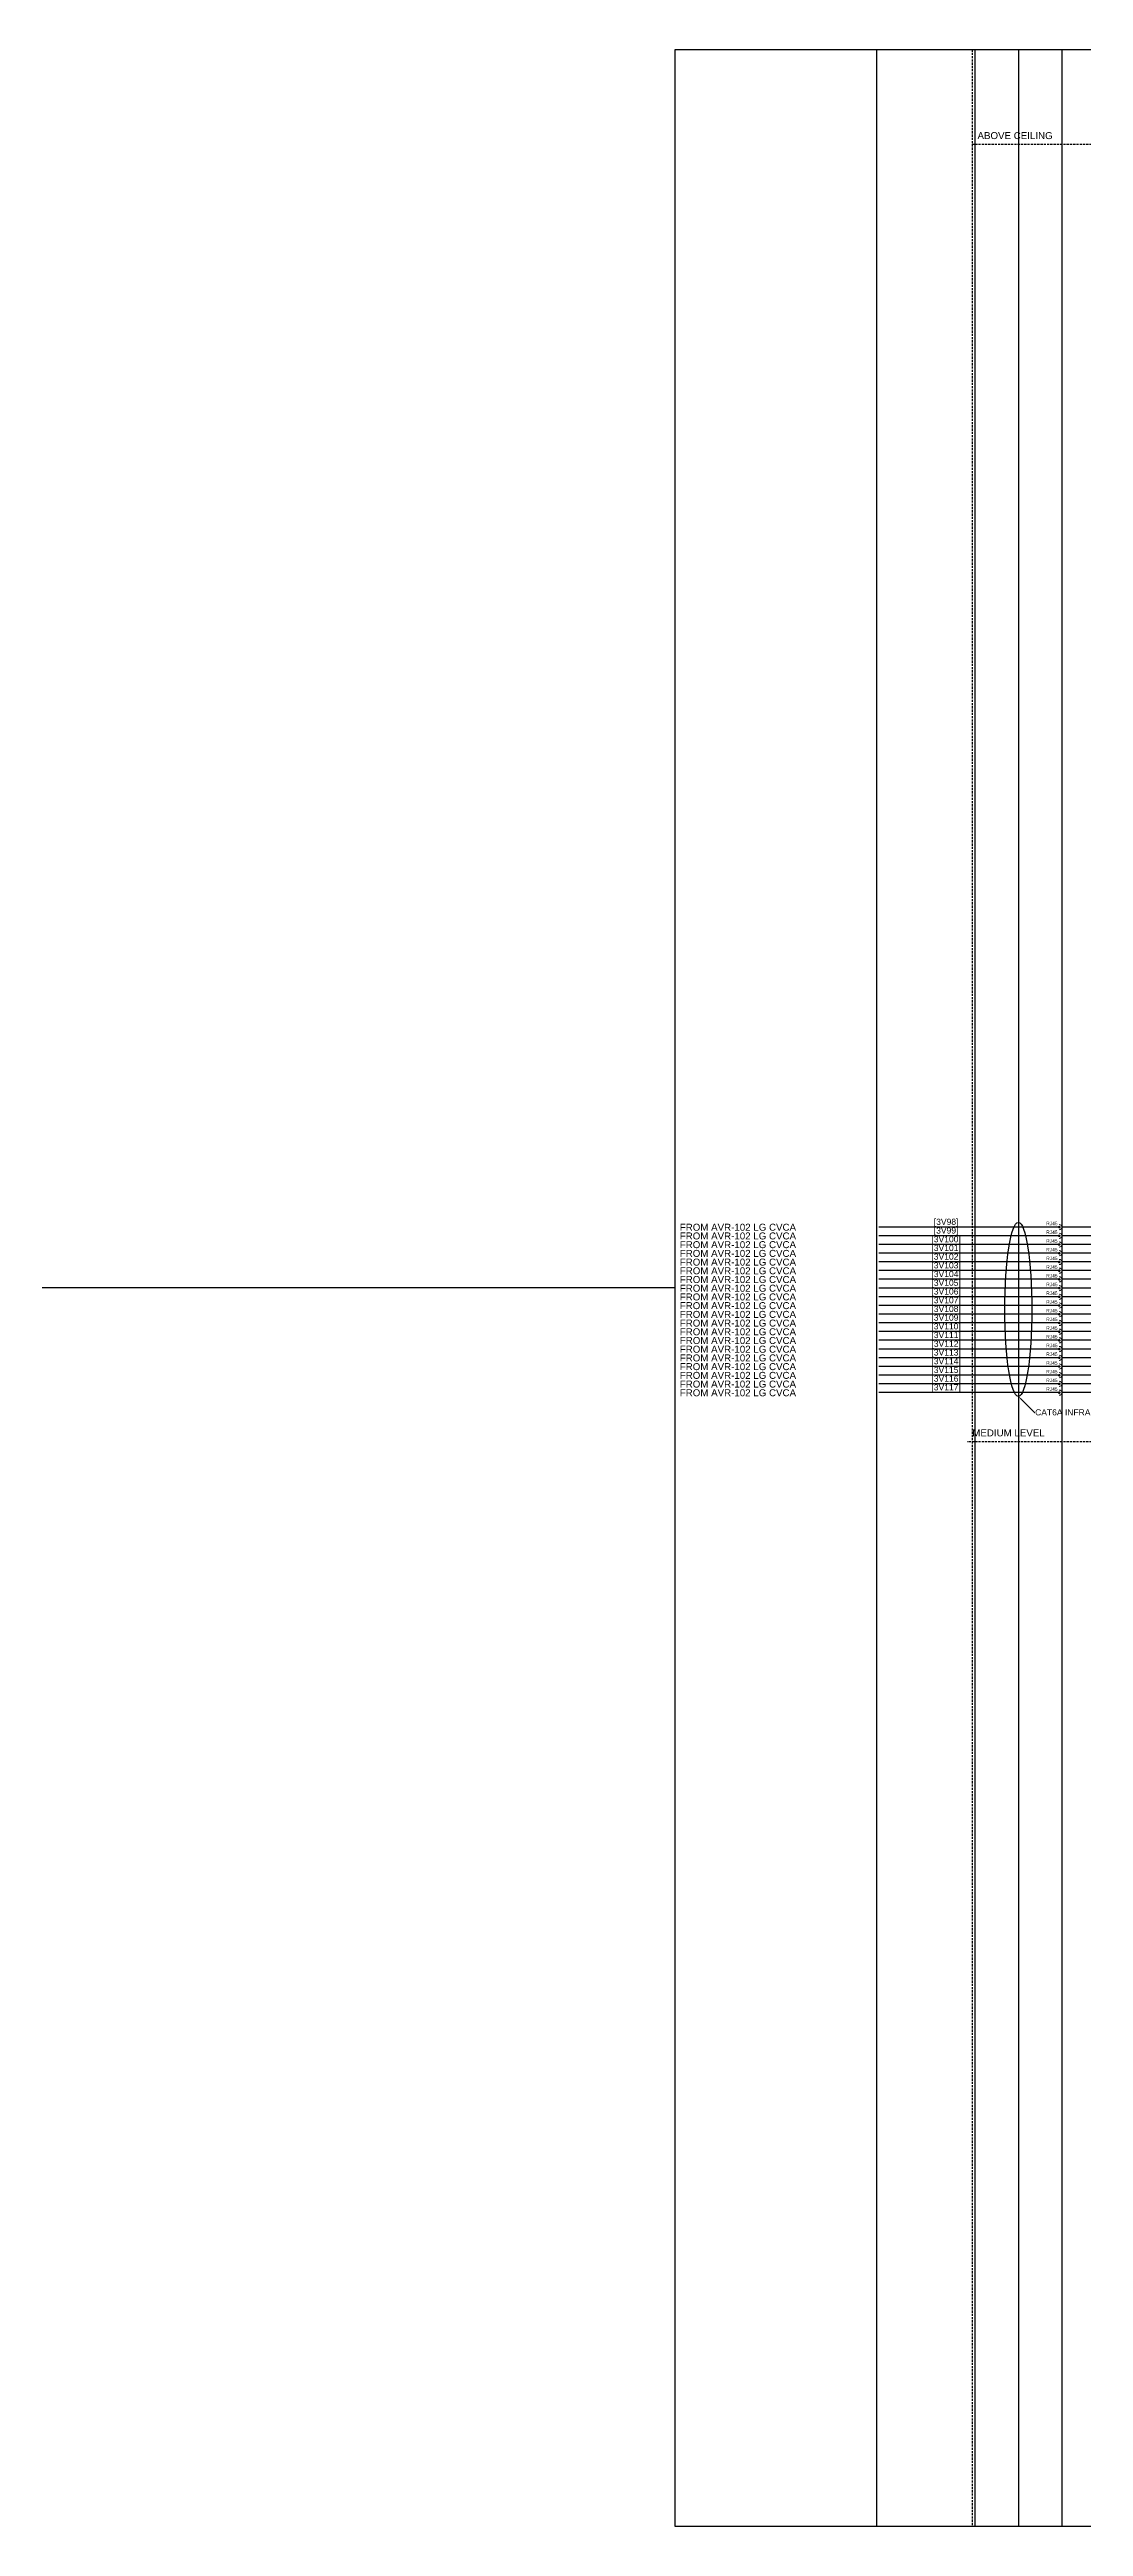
# Model space of a CAD drawing. Header units: millimetres. Extents: x -71336 to -35435, y -26189 to 22712.
# Drawn here: x -49104 to -48511, y -10971 to -9550 of the extents above; entities that cross this region are included whole.
import ezdxf
from ezdxf import colors
from ezdxf.entities.mleader import LeaderData, LeaderLine
from ezdxf.math import Vec2, Vec3

# ---------------------------------------------------------------- set-up
doc = ezdxf.new("R2010")
doc.units = ezdxf.units.MM
doc.linetypes.add('DASHED2', pattern=[0.375, 0.25, -0.125])
for name, color, linetype in [('SC - Cat - Green - Data', 84, 'Continuous'), ('SC - Cat - Red - AV', 1, 'Continuous'), ('SC - Text', 7, 'Continuous')]:
    doc.layers.add(name, color=color, linetype=linetype)
doc.layers.add('SC - Equipment', color=7, linetype='Continuous', lineweight=13)
doc.layers.add('SC - Xlines', color=252, linetype='Continuous', plot=False)
doc.styles.add('ARIAL', font='arial.ttf')
doc.styles.get("Standard").update_dxf_attribs({"font": 'arial.ttf', "height": 35})

msp = doc.modelspace()

# ---------------------------------------------------------------- linework, layer by layer
at = {"color": 30, "linetype": 'DASHED2', "ltscale": 5}
msp.add_line((-48574.612, -9549.767), (-48574.613, -10971.189), dxfattribs=at)
at = {"color": 31, "linetype": 'DASHED2', "ltscale": 5}
for p, q in [((-46451.06, -9604.215), (-48574.612, -9604.214)), ((-46451.06, -10348.666), (-48577.606, -10348.666))]:
    msp.add_line(p, q, dxfattribs=at)
at = {"ltscale": 5}
msp.add_lwpolyline([(-48745.154, -10260.478), (-57357.202, -10260.478)], dxfattribs=at)
at = {"layer": 'SC - Cat - Green - Data', "ltscale": 5}
for points in [[(-48524.648, -10225.485), (-48628.148, -10225.485)], [(-48524.648, -10230.485), (-48628.148, -10230.485)], [(-48524.648, -10235.485), (-48628.148, -10235.485)], [(-48524.648, -10240.485), (-48628.148, -10240.485)], [(-48524.648, -10245.485), (-48628.148, -10245.485)], [(-48524.648, -10250.485), (-48628.148, -10250.485)], [(-48524.648, -10255.485), (-48628.148, -10255.485)], [(-48524.648, -10260.485), (-48628.148, -10260.485)], [(-48524.648, -10265.485), (-48628.148, -10265.485)], [(-48524.648, -10270.485), (-48628.148, -10270.485)], [(-48524.648, -10275.485), (-48628.148, -10275.485)], [(-48524.648, -10280.485), (-48628.148, -10280.485)], [(-48524.648, -10285.485), (-48628.148, -10285.485)], [(-48524.648, -10290.485), (-48628.148, -10290.485)], [(-48524.648, -10295.485), (-48628.148, -10295.485)], [(-48524.648, -10300.485), (-48628.148, -10300.485)], [(-48524.648, -10305.485), (-48628.148, -10305.485)], [(-48524.648, -10310.485), (-48628.148, -10310.485)], [(-48524.648, -10315.484), (-48628.148, -10315.484)], [(-48524.648, -10320.484), (-48628.148, -10320.484)]]:
    msp.add_lwpolyline(points, dxfattribs=at)
at = {"layer": 'SC - Cat - Red - AV', "ltscale": 5}
for points in [[(-48424.648, -10165.485), (-48463.148, -10165.485), (-48463.148, -10225.485), (-48523.148, -10225.485)], [(-48324.648, -10165.485), (-48348.148, -10165.485), (-48348.148, -10230.485), (-48523.148, -10230.485)], [(-48224.648, -10165.485), (-48248.148, -10165.485), (-48248.148, -10235.485), (-48523.148, -10235.485)], [(-48124.648, -10165.485), (-48148.148, -10165.485), (-48148.148, -10240.485), (-48523.148, -10240.485)], [(-48024.648, -10165.485), (-48048.148, -10165.485), (-48048.148, -10245.485), (-48523.148, -10245.485)], [(-47924.648, -10165.485), (-47948.148, -10165.485), (-47948.148, -10250.485), (-48523.148, -10250.485)], [(-47824.648, -10165.485), (-47848.148, -10165.485), (-47848.148, -10255.485), (-48523.148, -10255.485)], [(-47724.648, -10165.485), (-47748.148, -10165.485), (-47748.148, -10260.485), (-48523.148, -10260.485)], [(-47524.648, -10165.485), (-47548.148, -10165.485), (-47548.148, -10270.486), (-48523.148, -10270.486)], [(-47424.648, -10165.485), (-47448.148, -10165.485), (-47448.148, -10275.486), (-48523.148, -10275.485)], [(-47324.648, -10165.485), (-47348.148, -10165.485), (-47348.148, -10280.486), (-48523.148, -10280.485)], [(-47224.648, -10165.485), (-47248.148, -10165.485), (-47248.148, -10285.486), (-48523.148, -10285.485)], [(-47024.648, -10165.485), (-47048.148, -10165.485), (-47048.148, -10295.486), (-48523.148, -10295.485)], [(-46724.648, -10165.485), (-46748.148, -10165.485), (-46748.148, -10310.486), (-48523.148, -10310.485)], [(-46624.648, -10165.485), (-46648.148, -10165.485), (-46648.148, -10315.486), (-48523.148, -10315.485)], [(-46524.648, -10165.485), (-46548.148, -10165.485), (-46548.148, -10320.486), (-48523.148, -10320.485)], [(-47624.648, -10165.486), (-47648.148, -10165.486), (-47648.148, -10265.486), (-48523.148, -10265.486)], [(-47124.648, -10165.486), (-47148.148, -10165.486), (-47148.148, -10290.487), (-48523.148, -10290.486)], [(-46924.648, -10165.486), (-46948.148, -10165.486), (-46948.148, -10300.487), (-48523.148, -10300.486)], [(-46824.648, -10165.486), (-46848.148, -10165.486), (-46848.148, -10305.487), (-48523.148, -10305.486)]]:
    msp.add_lwpolyline(points, dxfattribs=at)
at = {"layer": 'SC - Equipment', "const_width": 0.7}
for points in [[(-48524.248, -10225.527, 1), (-48525.048, -10225.527, 1)], [(-48524.248, -10230.527, 1), (-48525.048, -10230.527, 1)], [(-48524.248, -10235.527, 1), (-48525.048, -10235.527, 1)], [(-48524.248, -10240.527, 1), (-48525.048, -10240.527, 1)], [(-48524.248, -10245.528, 1), (-48525.048, -10245.528, 1)], [(-48524.248, -10250.527, 1), (-48525.048, -10250.527, 1)], [(-48524.248, -10255.527, 1), (-48525.048, -10255.527, 1)], [(-48524.248, -10260.527, 1), (-48525.048, -10260.527, 1)], [(-48524.248, -10265.528, 1), (-48525.048, -10265.528, 1)], [(-48524.248, -10270.527, 1), (-48525.048, -10270.527, 1)], [(-48524.248, -10275.527, 1), (-48525.048, -10275.527, 1)], [(-48524.248, -10280.527, 1), (-48525.048, -10280.527, 1)], [(-48524.248, -10285.527, 1), (-48525.048, -10285.527, 1)], [(-48524.248, -10290.528, 1), (-48525.048, -10290.528, 1)], [(-48524.248, -10295.527, 1), (-48525.048, -10295.527, 1)], [(-48524.248, -10300.527, 1), (-48525.048, -10300.527, 1)], [(-48524.248, -10305.527, 1), (-48525.048, -10305.527, 1)], [(-48524.248, -10310.528, 1), (-48525.048, -10310.528, 1)], [(-48524.248, -10315.526, 1), (-48525.048, -10315.526, 1)], [(-48524.248, -10320.527, 1), (-48525.048, -10320.527, 1)]]:
    msp.add_lwpolyline(points, format="xyb", close=True, dxfattribs=at)
at = {"layer": 'SC - Equipment'}
for centre in [(-48524.648, -10225.527), (-48524.648, -10230.527), (-48524.648, -10235.527), (-48524.648, -10240.527), (-48524.648, -10245.528), (-48524.648, -10250.527), (-48524.648, -10255.527), (-48524.648, -10260.527), (-48524.648, -10265.528), (-48524.648, -10270.527), (-48524.648, -10275.527), (-48524.648, -10280.527), (-48524.648, -10285.527), (-48524.648, -10290.528), (-48524.648, -10295.527), (-48524.648, -10300.527), (-48524.648, -10305.527), (-48524.648, -10310.528), (-48524.648, -10315.526), (-48524.648, -10320.527)]:
    msp.add_arc(centre, 1.5, 270, 90, dxfattribs=at)
at = {"layer": 'SC - Text'}
msp.add_ellipse((-48548.148, -10272.765), major_axis=(0, -49.925), ratio=0.15516975, dxfattribs=at)
at = {"layer": 'SC - Xlines', "ltscale": 5, "transparency": 33554687}
msp.add_lwpolyline([(-48745.154, -9549.767), (-46451.06, -9549.767), (-46451.06, -10971.189), (-48745.154, -10971.189)], close=True, dxfattribs=at)
msp.add_lwpolyline([(-48745.154, -9549.767), (-46451.06, -9549.767), (-46451.06, -10971.189), (-48745.154, -10971.189)], close=True, dxfattribs=at)
at = {"layer": 'SC - Xlines', "ltscale": 5}
for points in [[(-48629.613, -9549.767), (-48629.613, -10971.189)], [(-48548.148, -9549.767), (-48548.148, -10971.189)]]:
    msp.add_lwpolyline(points, dxfattribs=at)
at = {"layer": 'SC - Xlines', "color": 250, "ltscale": 5}
for points in [[(-48573.148, -9549.767), (-48573.148, -10971.189)], [(-48523.148, -9549.767), (-48523.148, -10971.189)]]:
    msp.add_lwpolyline(points, dxfattribs=at)

# ---------------------------------------------------------------- texts
at = {"layer": 'SC - Equipment', "ltscale": 5, "char_height": 2, "width": 5.77361, "attachment_point": 6}
for insert in [(-48525.648, -10223.485), (-48525.648, -10228.485), (-48525.648, -10233.485), (-48525.648, -10238.485), (-48525.648, -10243.485), (-48525.648, -10248.485), (-48525.648, -10253.485), (-48525.648, -10258.485), (-48525.648, -10263.486), (-48525.648, -10268.485), (-48525.648, -10273.485), (-48525.648, -10278.485), (-48525.648, -10283.485), (-48525.648, -10288.485), (-48525.648, -10293.485), (-48525.648, -10298.485), (-48525.648, -10303.485), (-48525.648, -10308.486), (-48525.648, -10313.484), (-48525.648, -10318.485)]:
    msp.add_mtext('RJ45', dxfattribs=dict(at, insert=insert))
at = {"layer": 'SC - Text', "char_height": 4, "attachment_point": 7, "style": 'ARIAL'}
for s, insert in [('ABOVE CEILING', (-48571.612, -9601.214)), ('MEDIUM LEVEL', (-48574.606, -10345.666))]:
    msp.add_mtext(s, dxfattribs=dict(at, insert=insert))
at = {"layer": 'SC - Text'}
for s, insert, char_height, width, attachment_point in [('FROM AVR-102 LG CVCA', (-48742.51, -10225.634), 4, 131.69073, 4), ('FROM AVR-102 LG CVCA', (-48742.51, -10230.634), 4, 131.69073, 4), ('FROM AVR-102 LG CVCA', (-48742.51, -10235.634), 4, 131.69073, 4), ('[3V100]', (-48589.612, -10235.285), 3.5, 12.99494, 8), ('[3V98]', (-48589.612, -10225.285), 3.5, 12.99494, 8), ('[3V99]', (-48589.612, -10230.285), 3.5, 12.99494, 8), ('FROM AVR-102 LG CVCA', (-48742.51, -10240.634), 4, 131.69073, 4), ('FROM AVR-102 LG CVCA', (-48742.51, -10245.634), 4, 131.69073, 4), ('[3V101]', (-48589.612, -10240.285), 3.5, 12.99494, 8), ('[3V102]', (-48589.612, -10245.285), 3.5, 12.99494, 8), ('[3V103]', (-48589.612, -10250.285), 3.5, 12.99494, 8), ('FROM AVR-102 LG CVCA', (-48742.51, -10250.634), 4, 131.69073, 4), ('FROM AVR-102 LG CVCA', (-48742.51, -10255.634), 4, 131.69073, 4), ('FROM AVR-102 LG CVCA', (-48742.51, -10260.634), 4, 131.69073, 4), ('[3V104]', (-48589.612, -10255.285), 3.5, 12.99494, 8), ('[3V105]', (-48589.612, -10260.285), 3.5, 12.99494, 8), ('[3V106]', (-48589.612, -10265.285), 3.5, 12.99494, 8), ('FROM AVR-102 LG CVCA', (-48742.51, -10265.634), 4, 131.69073, 4), ('FROM AVR-102 LG CVCA', (-48742.51, -10270.634), 4, 131.69073, 4), ('FROM AVR-102 LG CVCA', (-48742.51, -10275.634), 4, 131.69073, 4), ('[3V107]', (-48589.612, -10270.285), 3.5, 12.99494, 8), ('[3V108]', (-48589.612, -10275.285), 3.5, 12.99494, 8), ('[3V109]', (-48589.612, -10280.285), 3.5, 12.99494, 8), ('FROM AVR-102 LG CVCA', (-48742.51, -10280.634), 4, 131.69073, 4), ('FROM AVR-102 LG CVCA', (-48742.51, -10285.634), 4, 131.69073, 4), ('FROM AVR-102 LG CVCA', (-48742.51, -10290.634), 4, 131.69073, 4), ('[3V110]', (-48589.612, -10285.285), 3.5, 12.99494, 8), ('[3V111]', (-48589.612, -10290.285), 3.5, 12.99494, 8), ('[3V112]', (-48589.612, -10295.285), 3.5, 12.99494, 8), ('FROM AVR-102 LG CVCA', (-48742.51, -10295.634), 4, 131.69073, 4), ('FROM AVR-102 LG CVCA', (-48742.51, -10300.634), 4, 131.69073, 4), ('FROM AVR-102 LG CVCA', (-48742.51, -10305.634), 4, 131.69073, 4), ('[3V113]', (-48589.612, -10300.285), 3.5, 12.99494, 8), ('[3V114]', (-48589.612, -10305.285), 3.5, 12.99494, 8), ('FROM AVR-102 LG CVCA', (-48742.51, -10310.634), 4, 131.69073, 4), ('FROM AVR-102 LG CVCA', (-48742.51, -10315.633), 4, 131.69073, 4), ('FROM AVR-102 LG CVCA', (-48742.51, -10320.633), 4, 131.69073, 4), ('[3V115]', (-48589.612, -10310.285), 3.5, 12.99494, 8), ('[3V116]', (-48589.612, -10315.284), 3.5, 12.99494, 8), ('[3V117]', (-48589.612, -10320.284), 3.5, 12.99494, 8)]:
    msp.add_mtext(s, dxfattribs=dict(at, insert=insert, char_height=char_height, width=width, attachment_point=attachment_point))

# ---------------------------------------------------------------- leaders
ml = msp.add_multileader_mtext('Standard', dxfattribs=at)
ml.set_content('CAT6A INFRASTRUCTURE CABLES', color=256)
ml.set_leader_properties()
ml.build(insert=Vec2(0, 0))
ml.multileader.update_dxf_attribs({"dogleg_length": 0.36, "arrow_head_size": 2})
ctx = ml.context
ctx.base_point, ctx.char_height, ctx.arrow_head_size, ctx.landing_gap_size, ctx.plane_origin = Vec3(-48538.613, -10331.869), 3.5, 2, 0.09, Vec3(-48573.148, -10322.695)
notes = []
notes.append((ctx, [(0, (1, 1, 0), (-48538.973, -10331.869), (1, 0), 0.36, [(0, [(-48548.148, -10322.695)], 0, [])])]))
ctx.mtext.insert, ctx.mtext.flow_direction = Vec3(-48538.523, -10330.089), 5
for ctx, leaders in notes:
    for number, flags, end, landing, length, lines in leaders:
        leader = LeaderData()
        leader.index, (leader.has_last_leader_line, leader.has_dogleg_vector, leader.attachment_direction) = number, flags
        leader.last_leader_point, leader.dogleg_vector, leader.dogleg_length = Vec3(end), Vec3(landing), length
        for number, points, colour, breaks in lines:
            line = LeaderLine()
            line.index, line.vertices, line.color, line.breaks = number, Vec3.list(points), colors.encode_raw_color(colour), breaks
            leader.lines.append(line)
        ctx.leaders.append(leader)

doc.saveas('drawing.dxf')
